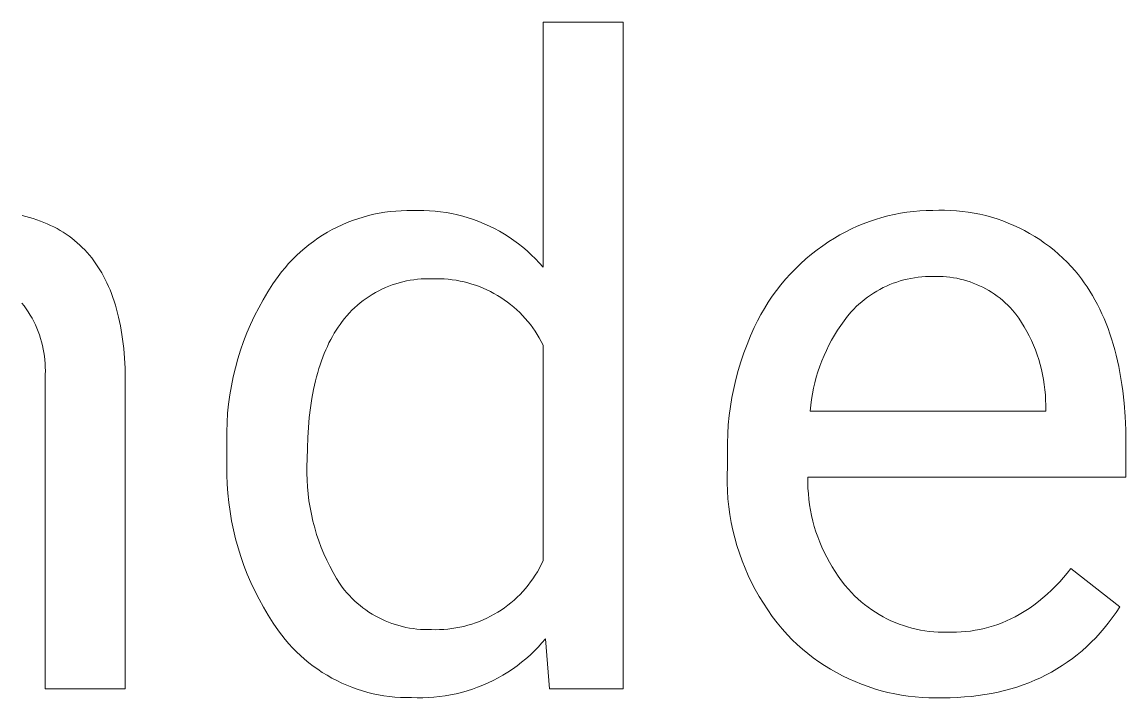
# Model space of a CAD drawing. Header units: millimetres. Extents: x -1246 to 2331, y -493 to 2006.
# Drawn here: x 1315.9 to 1375, y -210.7 to -174.4 of the extents above; entities that cross this region are included whole.
import ezdxf

# ---------------------------------------------------------------- set-up
doc = ezdxf.new("R2010")
doc.units = ezdxf.units.MM
doc.header["$MEASUREMENT"] = 0
doc.layers.add('Domyślny', color=7, linetype='Continuous', true_color=0x000000)

msp = doc.modelspace()

# ---------------------------------------------------------------- linework, layer by layer
at = {"layer": 'Domyślny', "color": 18, "lineweight": 15, "true_color": 0x000000}
for p, q in [((1343.779, -187.575), (1343.779, -174.448)), ((1343.779, -174.448), (1348.08, -174.448)), ((1348.08, -174.448), (1348.08, -210.184)), ((1335.588, -184.603), (1335.884, -184.574)), ((1335.884, -184.574), (1336.18, -184.556)), ((1336.18, -184.556), (1336.478, -184.548)), ((1336.478, -184.548), (1336.775, -184.55)), ((1336.775, -184.55), (1337.079, -184.541)), ((1337.079, -184.541), (1337.382, -184.543)), ((1337.382, -184.543), (1337.686, -184.555)), ((1337.686, -184.555), (1337.989, -184.579)), ((1363.628, -184.598), (1363.973, -184.569)), ((1363.973, -184.569), (1364.32, -184.551)), ((1364.32, -184.551), (1364.666, -184.546)), ((1364.666, -184.546), (1364.984, -184.534)), ((1364.984, -184.534), (1365.302, -184.533)), ((1365.302, -184.533), (1365.62, -184.542)), ((1365.62, -184.542), (1365.938, -184.562)), ((1365.938, -184.562), (1366.254, -184.593)), ((1315.858, -184.814), (1316.063, -184.865)), ((1316.063, -184.865), (1316.264, -184.92)), ((1316.264, -184.92), (1316.461, -184.979)), ((1316.461, -184.979), (1316.654, -185.043)), ((1316.654, -185.043), (1316.844, -185.111)), ((1316.844, -185.111), (1317.029, -185.184)), ((1333.29, -185.19), (1333.567, -185.083)), ((1333.567, -185.083), (1333.848, -184.985)), ((1333.848, -184.985), (1334.132, -184.896)), ((1334.132, -184.896), (1334.418, -184.818)), ((1334.418, -184.818), (1334.708, -184.749)), ((1334.708, -184.749), (1334.999, -184.69)), ((1334.999, -184.69), (1335.293, -184.642)), ((1335.293, -184.642), (1335.588, -184.603)), ((1337.989, -184.579), (1338.291, -184.612)), ((1338.291, -184.612), (1338.591, -184.657)), ((1338.591, -184.657), (1338.89, -184.711)), ((1338.89, -184.711), (1339.187, -184.776)), ((1339.187, -184.776), (1339.481, -184.852)), ((1339.481, -184.852), (1339.772, -184.937)), ((1339.772, -184.937), (1340.061, -185.033)), ((1340.061, -185.033), (1340.345, -185.139)), ((1340.345, -185.139), (1340.626, -185.254)), ((1360.943, -185.253), (1361.268, -185.131)), ((1361.268, -185.131), (1361.596, -185.02)), ((1361.596, -185.02), (1361.928, -184.921)), ((1361.928, -184.921), (1362.263, -184.833)), ((1362.263, -184.833), (1362.601, -184.756)), ((1362.601, -184.756), (1362.942, -184.692)), ((1362.942, -184.692), (1363.284, -184.639)), ((1363.284, -184.639), (1363.628, -184.598)), ((1366.254, -184.593), (1366.57, -184.634)), ((1366.57, -184.634), (1366.883, -184.687)), ((1366.883, -184.687), (1367.195, -184.749)), ((1367.195, -184.749), (1367.505, -184.822)), ((1367.505, -184.822), (1367.812, -184.906)), ((1367.812, -184.906), (1368.116, -185)), ((1368.116, -185), (1368.416, -185.104)), ((1368.416, -185.104), (1368.713, -185.219)), ((1317.029, -185.184), (1317.211, -185.261)), ((1317.211, -185.261), (1317.388, -185.342)), ((1317.388, -185.342), (1317.562, -185.428)), ((1317.562, -185.428), (1317.732, -185.518)), ((1317.732, -185.518), (1317.898, -185.613)), ((1317.898, -185.613), (1318.061, -185.711)), ((1318.061, -185.711), (1318.219, -185.815)), ((1331.967, -185.867), (1332.222, -185.713)), ((1332.222, -185.713), (1332.482, -185.569)), ((1332.482, -185.569), (1332.747, -185.433)), ((1332.747, -185.433), (1333.016, -185.307)), ((1333.016, -185.307), (1333.29, -185.19)), ((1340.626, -185.254), (1340.903, -185.379)), ((1340.903, -185.379), (1341.175, -185.514)), ((1341.175, -185.514), (1341.443, -185.659)), ((1341.443, -185.659), (1341.705, -185.812)), ((1359.694, -185.852), (1359.998, -185.686)), ((1359.998, -185.686), (1360.308, -185.531)), ((1360.308, -185.531), (1360.623, -185.387)), ((1360.623, -185.387), (1360.943, -185.253)), ((1368.713, -185.219), (1369.006, -185.343)), ((1369.006, -185.343), (1369.295, -185.477)), ((1369.295, -185.477), (1369.578, -185.621)), ((1369.578, -185.621), (1369.857, -185.774)), ((1318.219, -185.815), (1318.374, -185.923)), ((1318.374, -185.923), (1318.524, -186.035)), ((1318.524, -186.035), (1318.671, -186.151)), ((1318.671, -186.151), (1318.814, -186.272)), ((1318.814, -186.272), (1318.953, -186.397)), ((1331.236, -186.377), (1331.474, -186.199)), ((1331.474, -186.199), (1331.718, -186.028)), ((1331.718, -186.028), (1331.967, -185.867)), ((1341.705, -185.812), (1341.961, -185.975)), ((1341.961, -185.975), (1342.212, -186.146)), ((1342.212, -186.146), (1342.457, -186.326)), ((1342.457, -186.326), (1342.695, -186.515)), ((1358.783, -186.43), (1359.103, -186.214)), ((1359.103, -186.214), (1359.395, -186.028)), ((1359.395, -186.028), (1359.694, -185.852)), ((1369.857, -185.774), (1370.131, -185.937)), ((1370.131, -185.937), (1370.398, -186.108)), ((1370.398, -186.108), (1370.66, -186.289)), ((1370.66, -186.289), (1370.916, -186.479)), ((1318.953, -186.397), (1319.088, -186.527)), ((1319.088, -186.527), (1319.219, -186.661)), ((1319.219, -186.661), (1319.347, -186.8)), ((1319.347, -186.8), (1319.47, -186.943)), ((1330.561, -186.96), (1330.779, -186.758)), ((1330.779, -186.758), (1331.004, -186.564)), ((1331.004, -186.564), (1331.236, -186.377)), ((1342.695, -186.515), (1342.926, -186.711)), ((1342.926, -186.711), (1343.151, -186.916)), ((1343.151, -186.916), (1343.368, -187.128)), ((1357.871, -187.142), (1358.167, -186.894)), ((1358.167, -186.894), (1358.471, -186.656)), ((1358.471, -186.656), (1358.783, -186.43)), ((1370.916, -186.479), (1371.165, -186.677)), ((1371.165, -186.677), (1371.407, -186.883)), ((1371.407, -186.883), (1371.642, -187.097)), ((1319.47, -186.943), (1319.59, -187.09)), ((1319.59, -187.09), (1319.706, -187.242)), ((1319.706, -187.242), (1319.818, -187.398)), ((1319.818, -187.398), (1319.926, -187.558)), ((1329.95, -187.609), (1330.146, -187.386)), ((1330.146, -187.386), (1330.35, -187.17)), ((1330.35, -187.17), (1330.561, -186.96)), ((1343.368, -187.128), (1343.578, -187.348)), ((1343.578, -187.348), (1343.779, -187.575)), ((1357.307, -187.668), (1357.584, -187.4)), ((1357.584, -187.4), (1357.871, -187.142)), ((1371.642, -187.097), (1371.87, -187.319)), ((1371.87, -187.319), (1372.09, -187.549)), ((1319.926, -187.558), (1320.03, -187.723)), ((1320.03, -187.723), (1320.131, -187.893)), ((1320.131, -187.893), (1320.227, -188.066)), ((1320.227, -188.066), (1320.32, -188.244)), ((1329.299, -188.483), (1329.58, -188.076)), ((1329.58, -188.076), (1329.761, -187.839)), ((1329.761, -187.839), (1329.95, -187.609)), ((1356.78, -188.232), (1357.038, -187.946)), ((1357.038, -187.946), (1357.307, -187.668)), ((1363.882, -188.123), (1363.687, -188.149)), ((1364.077, -188.103), (1363.882, -188.123)), ((1364.273, -188.09), (1364.077, -188.103)), ((1364.47, -188.083), (1364.273, -188.09)), ((1364.666, -188.084), (1364.47, -188.083)), ((1364.85, -188.079), (1364.666, -188.084)), ((1365.035, -188.08), (1364.85, -188.079)), ((1365.219, -188.088), (1365.035, -188.08)), ((1365.403, -188.102), (1365.219, -188.088)), ((1365.586, -188.122), (1365.403, -188.102)), ((1365.769, -188.148), (1365.586, -188.122)), ((1372.09, -187.549), (1372.302, -187.786)), ((1372.302, -187.786), (1372.469, -187.991)), ((1372.469, -187.991), (1372.631, -188.201)), ((1320.32, -188.244), (1320.409, -188.427)), ((1320.409, -188.427), (1320.494, -188.614)), ((1320.494, -188.614), (1320.575, -188.805)), ((1329.032, -188.899), (1329.299, -188.483)), ((1335.328, -188.676), (1335.148, -188.758)), ((1335.511, -188.601), (1335.328, -188.676)), ((1335.697, -188.532), (1335.511, -188.601)), ((1335.884, -188.469), (1335.697, -188.532)), ((1336.074, -188.413), (1335.884, -188.469)), ((1336.265, -188.363), (1336.074, -188.413)), ((1336.458, -188.32), (1336.265, -188.363)), ((1336.653, -188.284), (1336.458, -188.32)), ((1336.848, -188.254), (1336.653, -188.284)), ((1337.045, -188.231), (1336.848, -188.254)), ((1337.242, -188.215), (1337.045, -188.231)), ((1337.44, -188.205), (1337.242, -188.215)), ((1337.638, -188.203), (1337.44, -188.205)), ((1337.835, -188.207), (1337.638, -188.203)), ((1338.051, -188.202), (1337.835, -188.207)), ((1338.266, -188.204), (1338.051, -188.202)), ((1338.481, -188.213), (1338.266, -188.204)), ((1338.696, -188.23), (1338.481, -188.213)), ((1338.91, -188.254), (1338.696, -188.23)), ((1339.123, -188.286), (1338.91, -188.254)), ((1339.335, -188.325), (1339.123, -188.286)), ((1339.546, -188.371), (1339.335, -188.325)), ((1339.755, -188.424), (1339.546, -188.371)), ((1339.962, -188.484), (1339.755, -188.424)), ((1340.166, -188.551), (1339.962, -188.484)), ((1340.369, -188.625), (1340.166, -188.551)), ((1340.568, -188.706), (1340.369, -188.625)), ((1340.765, -188.794), (1340.568, -188.706)), ((1356.294, -188.832), (1356.532, -188.528)), ((1356.532, -188.528), (1356.78, -188.232)), ((1362.007, -188.68), (1361.832, -188.77)), ((1362.185, -188.596), (1362.007, -188.68)), ((1362.365, -188.517), (1362.185, -188.596)), ((1362.548, -188.445), (1362.365, -188.517)), ((1362.733, -188.38), (1362.548, -188.445)), ((1362.92, -188.321), (1362.733, -188.38)), ((1363.11, -188.268), (1362.92, -188.321)), ((1363.301, -188.222), (1363.11, -188.268)), ((1363.493, -188.182), (1363.301, -188.222)), ((1363.687, -188.149), (1363.493, -188.182)), ((1365.95, -188.18), (1365.769, -188.148)), ((1366.13, -188.219), (1365.95, -188.18)), ((1366.309, -188.264), (1366.13, -188.219)), ((1366.487, -188.314), (1366.309, -188.264)), ((1366.662, -188.371), (1366.487, -188.314)), ((1366.835, -188.434), (1366.662, -188.371)), ((1367.007, -188.503), (1366.835, -188.434)), ((1367.175, -188.577), (1367.007, -188.503)), ((1367.341, -188.657), (1367.175, -188.577)), ((1367.505, -188.743), (1367.341, -188.657)), ((1372.631, -188.201), (1372.787, -188.417)), ((1372.787, -188.417), (1372.938, -188.638)), ((1372.938, -188.638), (1373.084, -188.864)), ((1320.575, -188.805), (1320.652, -189.001)), ((1320.652, -189.001), (1320.725, -189.201)), ((1320.725, -189.201), (1320.795, -189.405)), ((1328.779, -189.324), (1329.032, -188.899)), ((1334.295, -189.256), (1334.135, -189.373)), ((1334.459, -189.145), (1334.295, -189.256)), ((1334.626, -189.039), (1334.459, -189.145)), ((1334.797, -188.94), (1334.626, -189.039)), ((1334.971, -188.846), (1334.797, -188.94)), ((1335.148, -188.758), (1334.971, -188.846)), ((1340.959, -188.888), (1340.765, -188.794)), ((1341.149, -188.989), (1340.959, -188.888)), ((1341.336, -189.096), (1341.149, -188.989)), ((1341.519, -189.21), (1341.336, -189.096)), ((1341.698, -189.33), (1341.519, -189.21)), ((1355.85, -189.464), (1356.067, -189.144)), ((1356.067, -189.144), (1356.294, -188.832)), ((1361.012, -189.308), (1360.859, -189.432)), ((1361.168, -189.189), (1361.012, -189.308)), ((1361.329, -189.076), (1361.168, -189.189)), ((1361.493, -188.968), (1361.329, -189.076)), ((1361.661, -188.866), (1361.493, -188.968)), ((1361.832, -188.77), (1361.661, -188.866)), ((1367.665, -188.834), (1367.505, -188.743)), ((1367.822, -188.93), (1367.665, -188.834)), ((1367.976, -189.032), (1367.822, -188.93)), ((1368.126, -189.139), (1367.976, -189.032)), ((1368.272, -189.251), (1368.126, -189.139)), ((1368.415, -189.368), (1368.272, -189.251)), ((1373.084, -188.864), (1373.225, -189.096)), ((1373.225, -189.096), (1373.36, -189.333)), ((1315.969, -189.659), (1315.849, -189.504)), ((1316.084, -189.818), (1315.969, -189.659)), ((1316.193, -189.981), (1316.084, -189.818)), ((1320.795, -189.405), (1320.861, -189.614)), ((1320.861, -189.614), (1320.922, -189.827)), ((1320.922, -189.827), (1320.98, -190.045)), ((1328.316, -190.198), (1328.54, -189.757)), ((1328.54, -189.757), (1328.779, -189.324)), ((1333.539, -189.892), (1333.402, -190.035)), ((1333.682, -189.755), (1333.539, -189.892)), ((1333.829, -189.622), (1333.682, -189.755)), ((1333.98, -189.495), (1333.829, -189.622)), ((1334.135, -189.373), (1333.98, -189.495)), ((1341.873, -189.455), (1341.698, -189.33)), ((1342.044, -189.587), (1341.873, -189.455)), ((1342.21, -189.724), (1342.044, -189.587)), ((1342.371, -189.867), (1342.21, -189.724)), ((1342.527, -190.016), (1342.371, -189.867)), ((1355.452, -190.125), (1355.645, -189.791)), ((1355.645, -189.791), (1355.85, -189.464)), ((1360.428, -189.834), (1360.294, -189.978)), ((1360.567, -189.695), (1360.428, -189.834)), ((1360.711, -189.561), (1360.567, -189.695)), ((1360.859, -189.432), (1360.711, -189.561)), ((1368.553, -189.49), (1368.415, -189.368)), ((1368.687, -189.617), (1368.553, -189.49)), ((1368.817, -189.747), (1368.687, -189.617)), ((1368.943, -189.883), (1368.817, -189.747)), ((1369.11, -190.1), (1368.943, -189.883)), ((1373.36, -189.333), (1373.49, -189.576)), ((1373.49, -189.576), (1373.615, -189.824)), ((1373.615, -189.824), (1373.734, -190.077)), ((1316.297, -190.147), (1316.193, -189.981)), ((1316.394, -190.317), (1316.297, -190.147)), ((1316.486, -190.491), (1316.394, -190.317)), ((1316.572, -190.667), (1316.486, -190.491)), ((1320.98, -190.045), (1321.035, -190.267)), ((1321.035, -190.267), (1321.085, -190.493)), ((1328.107, -190.647), (1328.316, -190.198)), ((1333.02, -190.489), (1332.904, -190.649)), ((1333.142, -190.333), (1333.02, -190.489)), ((1333.27, -190.182), (1333.142, -190.333)), ((1333.402, -190.035), (1333.27, -190.182)), ((1342.678, -190.17), (1342.527, -190.016)), ((1342.824, -190.328), (1342.678, -190.17)), ((1342.964, -190.492), (1342.824, -190.328)), ((1355.101, -190.812), (1355.27, -190.465)), ((1355.27, -190.465), (1355.452, -190.125)), ((1359.911, -190.459), (1359.732, -190.709)), ((1360.099, -190.215), (1359.911, -190.459)), ((1360.294, -189.978), (1360.099, -190.215)), ((1369.27, -190.323), (1369.11, -190.1)), ((1369.422, -190.552), (1369.27, -190.323)), ((1373.734, -190.077), (1373.848, -190.336)), ((1373.848, -190.336), (1373.957, -190.601)), ((1316.652, -190.846), (1316.572, -190.667)), ((1316.725, -191.028), (1316.652, -190.846)), ((1316.792, -191.212), (1316.725, -191.028)), ((1321.085, -190.493), (1321.131, -190.724)), ((1321.131, -190.724), (1321.174, -190.96)), ((1321.174, -190.96), (1321.213, -191.199)), ((1327.913, -191.102), (1328.107, -190.647)), ((1332.691, -190.962), (1332.59, -191.125)), ((1332.796, -190.803), (1332.691, -190.962)), ((1332.904, -190.649), (1332.796, -190.803)), ((1343.099, -190.66), (1342.964, -190.492)), ((1343.228, -190.833), (1343.099, -190.66)), ((1343.35, -191.01), (1343.228, -190.833)), ((1343.467, -191.191), (1343.35, -191.01)), ((1354.898, -191.262), (1355.101, -190.812)), ((1359.561, -190.964), (1359.398, -191.225)), ((1359.732, -190.709), (1359.561, -190.964)), ((1369.566, -190.785), (1369.422, -190.552)), ((1369.703, -191.023), (1369.566, -190.785)), ((1369.831, -191.266), (1369.703, -191.023)), ((1373.957, -190.601), (1374.06, -190.87)), ((1374.06, -190.87), (1374.158, -191.146)), ((1316.853, -191.399), (1316.792, -191.212)), ((1316.908, -191.587), (1316.853, -191.399)), ((1316.956, -191.777), (1316.908, -191.587)), ((1321.213, -191.199), (1321.247, -191.443)), ((1321.247, -191.443), (1321.306, -191.945)), ((1327.571, -192.03), (1327.734, -191.563)), ((1327.734, -191.563), (1327.913, -191.102)), ((1332.307, -191.644), (1332.22, -191.826)), ((1332.398, -191.466), (1332.307, -191.644)), ((1332.493, -191.293), (1332.398, -191.466)), ((1332.59, -191.125), (1332.493, -191.293)), ((1343.578, -191.376), (1343.467, -191.191)), ((1343.682, -191.564), (1343.578, -191.376)), ((1343.779, -191.756), (1343.682, -191.564)), ((1354.711, -191.718), (1354.898, -191.262)), ((1359.245, -191.492), (1359.1, -191.763)), ((1359.398, -191.225), (1359.245, -191.492)), ((1369.952, -191.513), (1369.831, -191.266)), ((1370.063, -191.763), (1369.952, -191.513)), ((1374.158, -191.146), (1374.251, -191.426)), ((1374.251, -191.426), (1374.339, -191.713)), ((1316.997, -191.969), (1316.956, -191.777)), ((1317.032, -192.162), (1316.997, -191.969)), ((1317.06, -192.356), (1317.032, -192.162)), ((1321.306, -191.945), (1321.349, -192.463)), ((1327.424, -192.502), (1327.571, -192.03)), ((1332.055, -192.204), (1331.977, -192.4)), ((1332.136, -192.013), (1332.055, -192.204)), ((1332.22, -191.826), (1332.136, -192.013)), ((1343.779, -203.323), (1343.779, -191.756)), ((1354.38, -192.647), (1354.538, -192.18)), ((1354.538, -192.18), (1354.711, -191.718)), ((1358.964, -192.039), (1358.837, -192.319)), ((1359.1, -191.763), (1358.964, -192.039)), ((1370.167, -192.018), (1370.063, -191.763)), ((1370.262, -192.275), (1370.167, -192.018)), ((1374.339, -191.713), (1374.421, -192.004)), ((1374.421, -192.004), (1374.498, -192.302)), ((1317.081, -192.551), (1317.06, -192.356)), ((1317.096, -192.746), (1317.081, -192.551)), ((1317.104, -192.942), (1317.096, -192.746)), ((1321.349, -192.463), (1321.376, -193)), ((1327.292, -192.979), (1327.424, -192.502)), ((1331.833, -192.807), (1331.766, -193.017)), ((1331.903, -192.601), (1331.833, -192.807)), ((1331.977, -192.4), (1331.903, -192.601)), ((1354.237, -193.12), (1354.38, -192.647)), ((1358.72, -192.603), (1358.612, -192.891)), ((1358.837, -192.319), (1358.72, -192.603)), ((1370.348, -192.536), (1370.262, -192.275)), ((1370.425, -192.799), (1370.348, -192.536)), ((1370.493, -193.065), (1370.425, -192.799)), ((1374.498, -192.302), (1374.57, -192.604)), ((1374.57, -192.604), (1374.636, -192.912)), ((1317.088, -193.53), (1317.1, -193.334)), ((1317.1, -193.334), (1317.106, -193.138)), ((1317.106, -193.138), (1317.104, -192.942)), ((1321.376, -193), (1321.388, -193.554)), ((1327.176, -193.46), (1327.292, -192.979)), ((1331.702, -193.231), (1331.641, -193.45)), ((1331.766, -193.017), (1331.702, -193.231)), ((1354.11, -193.596), (1354.237, -193.12)), ((1358.514, -193.183), (1358.425, -193.477)), ((1358.612, -192.891), (1358.514, -193.183)), ((1370.553, -193.333), (1370.493, -193.065)), ((1370.603, -193.603), (1370.553, -193.333)), ((1374.636, -192.912), (1374.697, -193.226)), ((1374.697, -193.226), (1374.753, -193.545)), ((1317.088, -210.183), (1317.088, -193.53)), ((1321.388, -193.554), (1321.388, -210.183)), ((1326.994, -194.432), (1327.077, -193.944)), ((1327.077, -193.944), (1327.176, -193.46)), ((1331.531, -193.903), (1331.481, -194.136)), ((1331.584, -193.674), (1331.531, -193.903)), ((1331.641, -193.45), (1331.584, -193.674)), ((1353.999, -194.077), (1354.11, -193.596)), ((1358.347, -193.774), (1358.278, -194.074)), ((1358.425, -193.477), (1358.347, -193.774)), ((1370.644, -193.874), (1370.603, -193.603)), ((1370.676, -194.147), (1370.644, -193.874)), ((1374.753, -193.545), (1374.803, -193.87)), ((1374.803, -193.87), (1374.848, -194.2)), ((1326.927, -194.922), (1326.994, -194.432)), ((1331.391, -194.616), (1331.314, -195.114)), ((1331.481, -194.136), (1331.391, -194.616)), ((1353.822, -195.048), (1353.903, -194.561)), ((1353.903, -194.561), (1353.999, -194.077)), ((1358.219, -194.376), (1358.17, -194.68)), ((1358.278, -194.074), (1358.219, -194.376)), ((1370.699, -194.421), (1370.676, -194.147)), ((1370.713, -194.695), (1370.699, -194.421)), ((1374.848, -194.2), (1374.922, -194.877)), ((1326.877, -195.414), (1326.927, -194.922)), ((1331.314, -195.114), (1331.252, -195.63)), ((1353.758, -195.537), (1353.822, -195.048)), ((1358.131, -194.985), (1358.103, -195.291)), ((1358.17, -194.68), (1358.131, -194.985)), ((1370.717, -194.969), (1370.713, -194.695)), ((1370.717, -195.291), (1370.717, -194.969)), ((1374.922, -194.877), (1374.975, -195.577)), ((1326.843, -195.907), (1326.877, -195.414)), ((1331.252, -195.63), (1331.203, -196.165)), ((1353.709, -196.028), (1353.758, -195.537)), ((1358.103, -195.291), (1370.717, -195.291)), ((1374.975, -195.577), (1375.007, -196.298)), ((1326.825, -196.402), (1326.843, -195.907)), ((1326.825, -196.896), (1326.825, -196.402)), ((1331.203, -196.165), (1331.169, -196.718)), ((1353.677, -196.52), (1353.709, -196.028)), ((1375.007, -196.298), (1375.018, -197.042)), ((1326.84, -197.391), (1326.825, -196.896)), ((1331.169, -196.718), (1331.148, -197.29)), ((1353.66, -197.013), (1353.677, -196.52)), ((1326.84, -197.712), (1326.84, -197.391)), ((1331.148, -197.29), (1331.141, -197.879)), ((1353.659, -197.506), (1353.66, -197.013)), ((1353.659, -198.293), (1353.659, -197.506)), ((1375.018, -197.042), (1375.018, -198.829)), ((1326.826, -198.209), (1326.84, -197.712)), ((1331.141, -197.879), (1331.126, -198.249)), ((1326.829, -198.706), (1326.826, -198.209)), ((1326.848, -199.202), (1326.829, -198.706)), ((1331.126, -198.249), (1331.123, -198.62)), ((1331.123, -198.62), (1331.132, -198.99)), ((1353.645, -198.719), (1353.659, -198.293)), ((1353.646, -199.145), (1353.645, -198.719)), ((1326.883, -199.697), (1326.848, -199.202)), ((1331.132, -198.99), (1331.154, -199.36)), ((1331.154, -199.36), (1331.188, -199.729)), ((1353.661, -199.571), (1353.646, -199.145)), ((1357.972, -198.829), (1357.97, -199.126)), ((1357.97, -199.126), (1357.979, -199.423)), ((1375.018, -198.829), (1357.972, -198.829)), ((1326.935, -200.191), (1326.883, -199.697)), ((1331.188, -199.729), (1331.234, -200.096)), ((1353.691, -199.996), (1353.661, -199.571)), ((1357.979, -199.423), (1357.998, -199.72)), ((1357.998, -199.72), (1358.027, -200.016)), ((1327.003, -200.683), (1326.935, -200.191)), ((1331.234, -200.096), (1331.292, -200.462)), ((1331.292, -200.462), (1331.363, -200.826)), ((1353.736, -200.419), (1353.691, -199.996)), ((1353.794, -200.842), (1353.736, -200.419)), ((1358.027, -200.016), (1358.066, -200.311)), ((1358.066, -200.311), (1358.114, -200.605)), ((1327.088, -201.172), (1327.003, -200.683)), ((1331.363, -200.826), (1331.445, -201.187)), ((1353.867, -201.261), (1353.794, -200.842)), ((1358.114, -200.605), (1358.172, -200.897)), ((1358.172, -200.897), (1358.24, -201.186)), ((1327.188, -201.659), (1327.088, -201.172)), ((1327.305, -202.141), (1327.188, -201.659)), ((1331.445, -201.187), (1331.54, -201.545)), ((1331.54, -201.545), (1331.646, -201.9)), ((1353.955, -201.678), (1353.867, -201.261)), ((1354.057, -202.092), (1353.955, -201.678)), ((1358.24, -201.186), (1358.318, -201.473)), ((1358.318, -201.473), (1358.405, -201.758)), ((1327.438, -202.62), (1327.305, -202.141)), ((1331.646, -201.9), (1331.764, -202.251)), ((1331.764, -202.251), (1331.893, -202.598)), ((1354.172, -202.502), (1354.057, -202.092)), ((1358.405, -201.758), (1358.502, -202.039)), ((1358.502, -202.039), (1358.608, -202.317)), ((1358.608, -202.317), (1358.723, -202.591)), ((1327.587, -203.094), (1327.438, -202.62)), ((1331.893, -202.598), (1332.034, -202.941)), ((1354.302, -202.908), (1354.172, -202.502)), ((1354.446, -203.31), (1354.302, -202.908)), ((1358.723, -202.591), (1358.847, -202.862)), ((1358.847, -202.862), (1358.981, -203.128)), ((1327.751, -203.562), (1327.587, -203.094)), ((1332.034, -202.941), (1332.186, -203.279)), ((1332.186, -203.279), (1332.349, -203.611)), ((1343.685, -203.521), (1343.779, -203.323)), ((1354.603, -203.706), (1354.446, -203.31)), ((1358.981, -203.128), (1359.123, -203.389)), ((1359.123, -203.389), (1359.274, -203.645)), ((1327.931, -204.025), (1327.751, -203.562)), ((1328.126, -204.482), (1327.931, -204.025)), ((1332.349, -203.611), (1332.523, -203.938)), ((1332.523, -203.938), (1332.708, -204.259)), ((1343.24, -204.275), (1343.361, -204.092)), ((1343.361, -204.092), (1343.476, -203.905)), ((1343.476, -203.905), (1343.584, -203.715)), ((1343.584, -203.715), (1343.685, -203.521)), ((1354.773, -204.096), (1354.603, -203.706)), ((1354.957, -204.481), (1354.773, -204.096)), ((1359.274, -203.645), (1359.433, -203.897)), ((1359.433, -203.897), (1359.601, -204.142)), ((1371.673, -204.22), (1371.872, -203.981)), ((1371.872, -203.981), (1372.064, -203.736)), ((1372.064, -203.736), (1374.696, -205.785)), ((1328.336, -204.932), (1328.126, -204.482)), ((1332.708, -204.259), (1332.904, -204.574)), ((1332.904, -204.574), (1333.02, -204.732)), ((1342.841, -204.796), (1342.98, -204.627)), ((1342.98, -204.627), (1343.113, -204.453)), ((1343.113, -204.453), (1343.24, -204.275)), ((1355.154, -204.859), (1354.957, -204.481)), ((1359.601, -204.142), (1359.776, -204.382)), ((1359.776, -204.382), (1359.96, -204.617)), ((1359.96, -204.617), (1360.151, -204.844)), ((1371.031, -204.894), (1371.252, -204.677)), ((1371.252, -204.677), (1371.467, -204.452)), ((1371.467, -204.452), (1371.673, -204.22)), ((1328.561, -205.375), (1328.336, -204.932)), ((1333.02, -204.732), (1333.142, -204.886)), ((1333.142, -204.886), (1333.268, -205.036)), ((1333.268, -205.036), (1333.4, -205.181)), ((1333.4, -205.181), (1333.537, -205.322)), ((1342.228, -205.421), (1342.389, -205.273)), ((1342.389, -205.273), (1342.545, -205.119)), ((1342.545, -205.119), (1342.696, -204.96)), ((1342.696, -204.96), (1342.841, -204.796)), ((1355.364, -205.23), (1355.154, -204.859)), ((1355.586, -205.593), (1355.364, -205.23)), ((1360.151, -204.844), (1360.312, -205.019)), ((1360.312, -205.019), (1360.479, -205.189)), ((1360.479, -205.189), (1360.651, -205.353)), ((1370.568, -205.308), (1370.803, -205.105)), ((1370.803, -205.105), (1371.031, -204.894)), ((1328.8, -205.81), (1328.561, -205.375)), ((1329.054, -206.236), (1328.8, -205.81)), ((1333.537, -205.322), (1333.678, -205.458)), ((1333.678, -205.458), (1333.824, -205.59)), ((1333.824, -205.59), (1333.975, -205.716)), ((1333.975, -205.716), (1334.129, -205.837)), ((1334.129, -205.837), (1334.288, -205.953)), ((1341.534, -205.955), (1341.714, -205.831)), ((1341.714, -205.831), (1341.89, -205.7)), ((1341.89, -205.7), (1342.061, -205.563)), ((1342.061, -205.563), (1342.228, -205.421)), ((1355.82, -205.949), (1355.586, -205.593)), ((1360.651, -205.353), (1360.829, -205.51)), ((1360.829, -205.51), (1361.012, -205.661)), ((1361.012, -205.661), (1361.201, -205.806)), ((1361.201, -205.806), (1361.394, -205.944)), ((1369.565, -206.04), (1369.824, -205.869)), ((1369.824, -205.869), (1370.078, -205.69)), ((1370.078, -205.69), (1370.326, -205.503)), ((1370.326, -205.503), (1370.568, -205.308)), ((1374.696, -205.785), (1374.495, -206.084)), ((1329.322, -206.654), (1329.054, -206.236)), ((1334.288, -205.953), (1334.45, -206.063)), ((1334.45, -206.063), (1334.616, -206.168)), ((1334.616, -206.168), (1334.786, -206.267)), ((1334.786, -206.267), (1334.959, -206.36)), ((1334.959, -206.36), (1335.134, -206.447)), ((1335.134, -206.447), (1335.313, -206.529)), ((1340.574, -206.479), (1340.773, -206.388)), ((1340.773, -206.388), (1340.969, -206.289)), ((1340.969, -206.289), (1341.161, -206.184)), ((1341.161, -206.184), (1341.349, -206.073)), ((1341.349, -206.073), (1341.534, -205.955)), ((1356.067, -206.297), (1355.82, -205.949)), ((1356.325, -206.636), (1356.067, -206.297)), ((1361.394, -205.944), (1361.593, -206.075)), ((1361.593, -206.075), (1361.795, -206.2)), ((1361.795, -206.2), (1362.002, -206.317)), ((1362.002, -206.317), (1362.213, -206.427)), ((1362.213, -206.427), (1362.427, -206.529)), ((1368.622, -206.538), (1368.852, -206.434)), ((1368.852, -206.434), (1369.078, -206.322)), ((1369.078, -206.322), (1369.3, -206.202)), ((1369.3, -206.202), (1369.565, -206.04)), ((1374.288, -206.374), (1374.075, -206.654)), ((1374.495, -206.084), (1374.288, -206.374)), ((1329.604, -207.063), (1329.322, -206.654)), ((1335.313, -206.529), (1335.494, -206.604)), ((1335.494, -206.604), (1335.678, -206.673)), ((1335.678, -206.673), (1335.864, -206.735)), ((1335.864, -206.735), (1336.052, -206.792)), ((1336.052, -206.792), (1336.242, -206.841)), ((1336.242, -206.841), (1336.434, -206.885)), ((1336.434, -206.885), (1336.627, -206.922)), ((1336.627, -206.922), (1336.82, -206.952)), ((1336.82, -206.952), (1337.015, -206.976)), ((1337.015, -206.976), (1337.211, -206.993)), ((1337.211, -206.993), (1337.407, -207.003)), ((1337.407, -207.003), (1337.603, -207.007)), ((1337.603, -207.007), (1337.8, -207.004)), ((1337.8, -207.004), (1338.019, -207.009)), ((1338.019, -207.009), (1338.238, -207.006)), ((1338.238, -207.006), (1338.456, -206.995)), ((1338.456, -206.995), (1338.675, -206.977)), ((1338.675, -206.977), (1338.892, -206.951)), ((1338.892, -206.951), (1339.109, -206.918)), ((1339.109, -206.918), (1339.324, -206.877)), ((1339.324, -206.877), (1339.537, -206.829)), ((1339.537, -206.829), (1339.749, -206.774)), ((1339.749, -206.774), (1339.959, -206.711)), ((1339.959, -206.711), (1340.167, -206.641)), ((1340.167, -206.641), (1340.372, -206.563)), ((1340.372, -206.563), (1340.574, -206.479)), ((1356.595, -206.966), (1356.325, -206.636)), ((1356.876, -207.286), (1356.595, -206.966)), ((1362.427, -206.529), (1362.645, -206.624)), ((1362.645, -206.624), (1362.866, -206.711)), ((1362.866, -206.711), (1363.09, -206.791)), ((1363.09, -206.791), (1363.317, -206.862)), ((1363.317, -206.862), (1363.546, -206.926)), ((1363.546, -206.926), (1363.777, -206.982)), ((1363.777, -206.982), (1364.01, -207.03)), ((1364.01, -207.03), (1364.244, -207.069)), ((1366.686, -207.079), (1366.935, -207.041)), ((1366.935, -207.041), (1367.183, -206.994)), ((1367.183, -206.994), (1367.429, -206.938)), ((1367.429, -206.938), (1367.673, -206.875)), ((1367.673, -206.875), (1367.914, -206.803)), ((1367.914, -206.803), (1368.153, -206.722)), ((1368.153, -206.722), (1368.389, -206.634)), ((1368.389, -206.634), (1368.622, -206.538)), ((1373.856, -206.925), (1373.63, -207.186)), ((1374.075, -206.654), (1373.856, -206.925)), ((1329.78, -207.302), (1329.604, -207.063)), ((1329.964, -207.534), (1329.78, -207.302)), ((1330.157, -207.759), (1329.964, -207.534)), ((1343.91, -207.492), (1343.714, -207.721)), ((1344.125, -210.184), (1343.91, -207.492)), ((1357.136, -207.549), (1356.876, -207.286)), ((1357.405, -207.803), (1357.136, -207.549)), ((1364.244, -207.069), (1364.479, -207.1)), ((1364.479, -207.1), (1364.716, -207.124)), ((1364.716, -207.124), (1364.953, -207.138)), ((1364.953, -207.138), (1365.191, -207.145)), ((1365.191, -207.145), (1365.428, -207.143)), ((1365.428, -207.143), (1365.681, -207.148)), ((1365.681, -207.148), (1365.933, -207.143)), ((1365.933, -207.143), (1366.184, -207.13)), ((1366.184, -207.13), (1366.436, -207.109)), ((1366.436, -207.109), (1366.686, -207.079)), ((1373.398, -207.438), (1373.16, -207.681)), ((1373.63, -207.186), (1373.398, -207.438)), ((1330.357, -207.978), (1330.157, -207.759)), ((1330.564, -208.19), (1330.357, -207.978)), ((1330.778, -208.394), (1330.564, -208.19)), ((1343.299, -208.158), (1343.081, -208.365)), ((1343.511, -207.943), (1343.299, -208.158)), ((1343.714, -207.721), (1343.511, -207.943)), ((1357.683, -208.048), (1357.405, -207.803)), ((1357.969, -208.283), (1357.683, -208.048)), ((1372.666, -208.137), (1372.409, -208.351)), ((1372.916, -207.913), (1372.666, -208.137)), ((1373.16, -207.681), (1372.916, -207.913)), ((1331, -208.591), (1330.778, -208.394)), ((1331.228, -208.78), (1331, -208.591)), ((1331.463, -208.961), (1331.228, -208.78)), ((1342.622, -208.757), (1342.384, -208.94)), ((1342.855, -208.565), (1342.622, -208.757)), ((1343.081, -208.365), (1342.855, -208.565)), ((1358.263, -208.509), (1357.969, -208.283)), ((1358.564, -208.724), (1358.263, -208.509)), ((1358.872, -208.93), (1358.564, -208.724)), ((1371.877, -208.751), (1371.602, -208.936)), ((1372.146, -208.556), (1371.877, -208.751)), ((1372.409, -208.351), (1372.146, -208.556)), ((1331.704, -209.133), (1331.463, -208.961)), ((1331.95, -209.298), (1331.704, -209.133)), ((1332.202, -209.453), (1331.95, -209.298)), ((1341.887, -209.283), (1341.631, -209.441)), ((1342.138, -209.116), (1341.887, -209.283)), ((1342.384, -208.94), (1342.138, -209.116)), ((1359.187, -209.124), (1358.872, -208.93)), ((1359.508, -209.308), (1359.187, -209.124)), ((1359.835, -209.481), (1359.508, -209.308)), ((1371.033, -209.279), (1370.74, -209.436)), ((1371.321, -209.113), (1371.033, -209.279)), ((1371.602, -208.936), (1371.321, -209.113)), ((1332.46, -209.6), (1332.202, -209.453)), ((1332.722, -209.738), (1332.46, -209.6)), ((1332.989, -209.866), (1332.722, -209.738)), ((1333.26, -209.986), (1332.989, -209.866)), ((1333.535, -210.095), (1333.26, -209.986)), ((1340.555, -209.982), (1340.275, -210.093)), ((1340.831, -209.86), (1340.555, -209.982)), ((1341.102, -209.73), (1340.831, -209.86)), ((1341.369, -209.59), (1341.102, -209.73)), ((1341.631, -209.441), (1341.369, -209.59)), ((1360.168, -209.643), (1359.835, -209.481)), ((1360.507, -209.793), (1360.168, -209.643)), ((1360.85, -209.932), (1360.507, -209.793)), ((1361.197, -210.059), (1360.85, -209.932)), ((1369.503, -209.97), (1369.179, -210.08)), ((1369.822, -209.851), (1369.503, -209.97)), ((1370.134, -209.722), (1369.822, -209.851)), ((1370.44, -209.584), (1370.134, -209.722)), ((1370.74, -209.436), (1370.44, -209.584)), ((1321.388, -210.183), (1317.088, -210.183)), ((1333.814, -210.196), (1333.535, -210.095)), ((1334.096, -210.286), (1333.814, -210.196)), ((1334.381, -210.367), (1334.096, -210.286)), ((1334.669, -210.438), (1334.381, -210.367)), ((1334.959, -210.498), (1334.669, -210.438)), ((1335.251, -210.549), (1334.959, -210.498)), ((1335.545, -210.589), (1335.251, -210.549)), ((1335.839, -210.62), (1335.545, -210.589)), ((1338.231, -210.597), (1337.932, -210.628)), ((1338.53, -210.555), (1338.231, -210.597)), ((1338.827, -210.503), (1338.53, -210.555)), ((1339.122, -210.441), (1338.827, -210.503)), ((1339.414, -210.369), (1339.122, -210.441)), ((1339.704, -210.287), (1339.414, -210.369)), ((1339.991, -210.195), (1339.704, -210.287)), ((1340.275, -210.093), (1339.991, -210.195)), ((1348.08, -210.184), (1344.125, -210.184)), ((1361.549, -210.175), (1361.197, -210.059)), ((1361.905, -210.278), (1361.549, -210.175)), ((1362.263, -210.37), (1361.905, -210.278)), ((1362.625, -210.449), (1362.263, -210.37)), ((1362.989, -210.516), (1362.625, -210.449)), ((1363.355, -210.571), (1362.989, -210.516)), ((1363.723, -210.613), (1363.355, -210.571)), ((1366.734, -210.581), (1366.361, -210.614)), ((1367.102, -210.538), (1366.734, -210.581)), ((1367.464, -210.485), (1367.102, -210.538)), ((1367.819, -210.423), (1367.464, -210.485)), ((1368.168, -210.352), (1367.819, -210.423)), ((1368.511, -210.271), (1368.168, -210.352)), ((1368.848, -210.18), (1368.511, -210.271)), ((1369.179, -210.08), (1368.848, -210.18)), ((1336.135, -210.64), (1335.839, -210.62)), ((1336.431, -210.65), (1336.135, -210.64)), ((1336.727, -210.649), (1336.431, -210.65)), ((1337.029, -210.659), (1336.727, -210.649)), ((1337.33, -210.659), (1337.029, -210.659)), ((1337.631, -210.649), (1337.33, -210.659)), ((1337.932, -210.628), (1337.631, -210.649)), ((1364.092, -210.643), (1363.723, -210.613)), ((1364.462, -210.66), (1364.092, -210.643)), ((1364.832, -210.665), (1364.462, -210.66)), ((1365.202, -210.657), (1364.832, -210.665)), ((1365.594, -210.653), (1365.202, -210.657)), ((1365.981, -210.638), (1365.594, -210.653)), ((1366.361, -210.614), (1365.981, -210.638))]:
    msp.add_line(p, q, dxfattribs=at)

doc.saveas('drawing.dxf')
